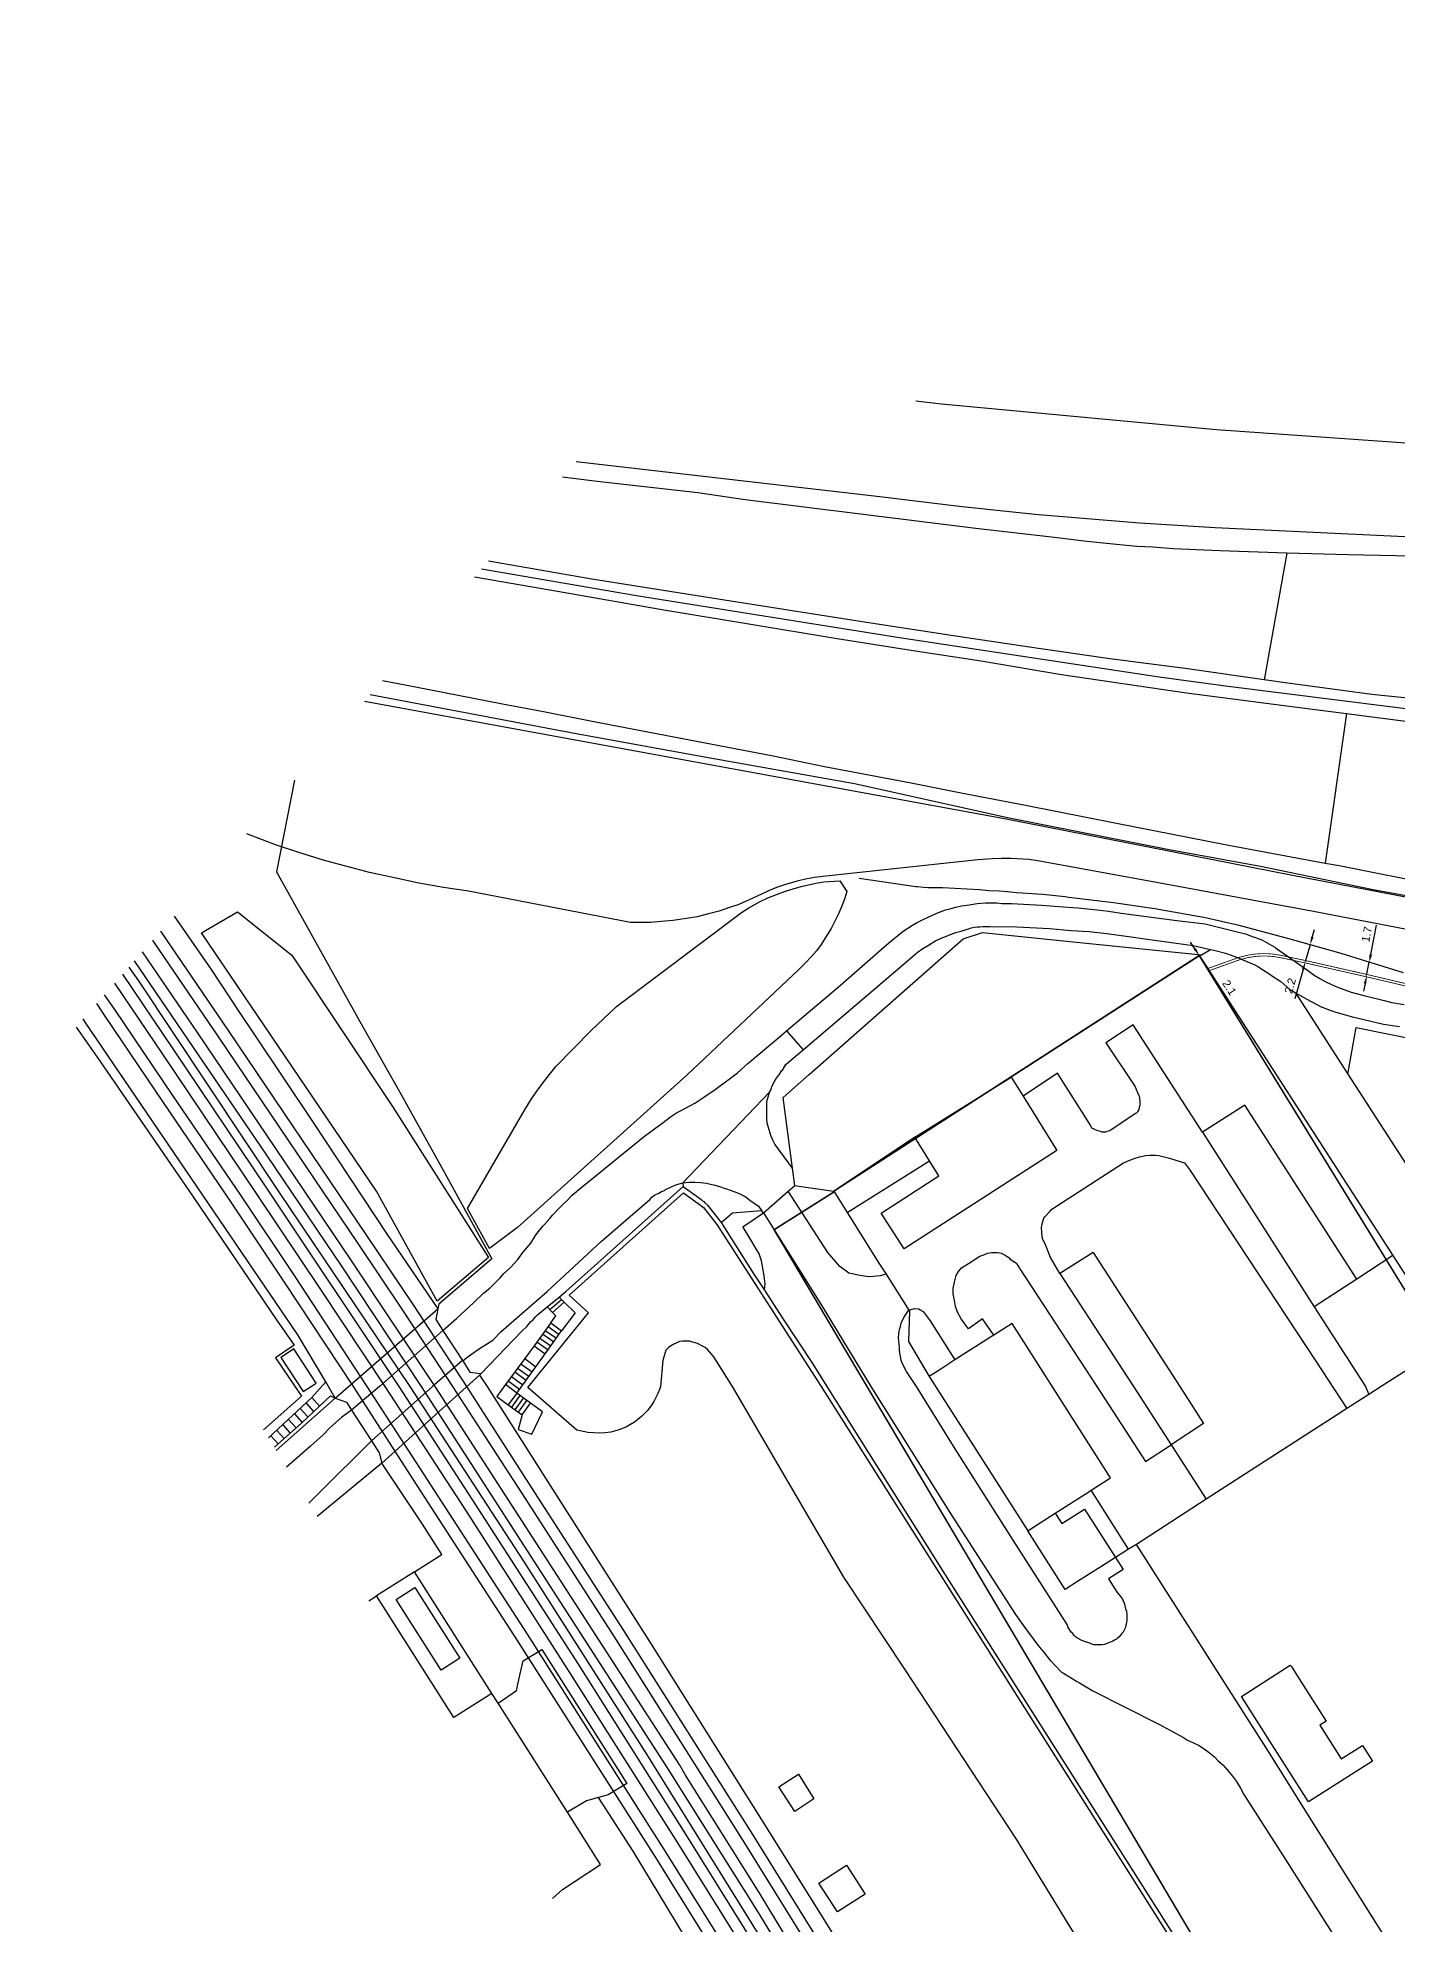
# Model space of a CAD drawing. Header units: millimetres. Extents: x 111502 to 977541, y 8702 to 1044108.
# Drawn here: x 486166.2 to 486336.1, y 235432.8 to 235668.6 of the extents above; entities that cross this region are included whole.
import ezdxf

# ---------------------------------------------------------------- set-up
doc = ezdxf.new("R2010")
doc.units = ezdxf.units.MM
doc.header["$LTSCALE"] = 0.25
doc.linetypes.add('DASHED2', pattern=[9.525, 6.35, -3.175])
for name, color, linetype in [('E HVSS As Laid Dimensions', 30, 'Continuous'), ('E HVSS As Laid HV', 10, 'Continuous'), ('X HVSS Site Background', 8, 'Continuous'), ('X HVSS Site Outline', 210, 'Continuous')]:
    doc.layers.add(name, color=color, linetype=linetype)
doc.styles.add('Arial', font='arial.ttf')
doc.dimstyles.new('HVSS AsLaid', dxfattribs={"dimtxt": 1, "dimasz": 1, "dimexe": 0, "dimexo": 0, "dimgap": 0.5, "dimtad": 1, "dimdec": 1, "dimzin": 1, "dimdsep": 46, "dimtxsty": 'Arial', "dimcen": 0.09, "dimadec": 0, "dimazin": 0, "dimtfac": 1, "dimtdec": 1, "dimtmove": 0, "dimatfit": 3, "dimfxl": 1, "dimtolj": 1, "dimtzin": 0, "dimarcsym": 0})

# ---------------------------------------------------------------- blocks, each defined once
blk = doc.blocks.new('OS MAP 060722')
at = {"layer": 'X HVSS Site Background'}
for points in [[(-2534.63, -3503.11), (-2531.43, -3503.51), (-2497.08, -3506.71), (-2471.58, -3508.51), (-2447.03, -3510.16), (-2443.73, -3510.31), (-2437.48, -3510.36), (-2427.03, -3509.81), (-2415.63, -3509.11), (-2404.38, -3507.86), (-2400.18, -3507.56), (-2395.83, -3507.46), (-2358.98, -3509.01), (-2356.48, -3509.51)], [(-2356.48, -3509.51), (-2356.68, -3511.26), (-2361.03, -3511.86), (-2388.33, -3514.31), (-2416.78, -3517.16), (-2423.98, -3518.01), (-2431.23, -3518.71), (-2438.48, -3519.26), (-2449.88, -3519.86), (-2457.78, -3520.11), (-2465.68, -3520.16), (-2474.38, -3520.06), (-2497.23, -3519.01), (-2506.68, -3518.41), (-2519.78, -3517.31), (-2529.23, -3516.31), (-2539.13, -3515.11), (-2577.11, -3510.74)], [(-2488.28, -3522.16), (-2496.63, -3521.86), (-2502.48, -3521.61), (-2505.03, -3521.41), (-2507.03, -3521.31), (-2508.73, -3521.16), (-2510.38, -3521.01), (-2513.28, -3520.71), (-2517.68, -3520.16), (-2527.13, -3519.06), (-2555.98, -3515.51), (-2561.88, -3514.61), (-2574.48, -3513.21), (-2578.82, -3512.67)], [(-2488.28, -3522.16), (-2491.11, -3537.98)], [(-2451.33, -3522.26), (-2455.53, -3522.46), (-2461.23, -3522.51), (-2464.48, -3522.61), (-2467.48, -3522.61), (-2470.78, -3522.56), (-2480.58, -3522.36), (-2488.28, -3522.16)], [(-2589.83, -3525.12), (-2579.43, -3526.91), (-2566.13, -3529.26), (-2555.53, -3531.01), (-2544.48, -3532.81), (-2534.98, -3534.31), (-2526.48, -3535.61), (-2516.43, -3537.31), (-2500.83, -3539.61), (-2486.33, -3541.51), (-2480.8, -3542.22)], [(-2588.94, -3524.11), (-2569.58, -3527.46), (-2536.68, -3532.71), (-2504.23, -3537.61), (-2495.93, -3538.76), (-2461.48, -3543.06), (-2431.88, -3546.51), (-2402.68, -3549.16), (-2396.28, -3549.71), (-2371.98, -3551.71), (-2343.93, -3553.81), (-2311.18, -3556.06), (-2310.58, -3556.16), (-2280.83, -3557.81), (-2257.93, -3558.71), (-2220.63, -3559.56), (-2191.18, -3560.06), (-2182.08, -3560.36)], [(-2491.11, -3537.98), (-2500.98, -3536.56), (-2510.38, -3535.36), (-2519.33, -3534.06), (-2529.38, -3532.56), (-2540.83, -3530.81), (-2557.78, -3528.16), (-2575.13, -3525.41), (-2588.08, -3523.14)], [(-2601.3, -3538.08), (-2597.18, -3538.86), (-2586.33, -3541.01), (-2581.18, -3541.96), (-2574.88, -3543.21), (-2565.98, -3544.91), (-2552.48, -3547.51), (-2546.08, -3548.81), (-2535.23, -3550.86), (-2528.78, -3552.16), (-2520.93, -3553.66), (-2509.58, -3555.91), (-2495.78, -3558.61), (-2483.47, -3560.89)], [(-2453.09, -3542.47), (-2455.33, -3542.21), (-2463.78, -3541.26), (-2477.63, -3539.81), (-2488.78, -3538.31), (-2491.11, -3537.98)], [(-2603.56, -3540.64), (-2523.58, -3555.31), (-2487.33, -3562.46), (-2439.68, -3571.56), (-2399.18, -3580.16), (-2399.43, -3581.86)], [(-2602.84, -3539.82), (-2577.09, -3544.69), (-2559.9, -3547.84), (-2542.33, -3550.95), (-2522.99, -3555.26), (-2502.98, -3559.21), (-2491.57, -3561.27), (-2477.49, -3564.21), (-2464.91, -3566.5), (-2452.12, -3569.38), (-2437.03, -3572.19), (-2422.01, -3574.79), (-2403.01, -3578), (-2386.84, -3581.36), (-2371.65, -3584.09), (-2347.76, -3590.01), (-2338.48, -3591.88), (-2308.36, -3598.57), (-2292.93, -3600.48), (-2283.98, -3602.18), (-2275.9, -3605.19), (-2263.86, -3610.83), (-2257.8, -3614.67), (-2223.95, -3641.91)], [(-2480.8, -3542.22), (-2483.47, -3560.89)], [(-2480.8, -3542.22), (-2469.88, -3543.61), (-2454.43, -3545.51), (-2434.33, -3548.06), (-2428.73, -3548.51), (-2423.98, -3548.94)], [(-2612.32, -3550.53), (-2614.58, -3562.01), (-2608.63, -3572.61), (-2604.13, -3580.71), (-2598.93, -3589.91), (-2593.53, -3599.66), (-2587.63, -3610.36)], [(-2459.23, -3571.91), (-2484.93, -3566.96), (-2504.58, -3563.31), (-2519.38, -3560.61), (-2520.53, -3560.46), (-2522.78, -3560.31), (-2523.93, -3560.31), (-2525.08, -3560.36), (-2526.88, -3560.51), (-2546.28, -3562.56), (-2547.33, -3562.71), (-2548.43, -3562.91), (-2549.48, -3563.16), (-2551.08, -3563.61), (-2552.08, -3563.96), (-2553.08, -3564.36), (-2554.58, -3565.06), (-2556.78, -3566.06), (-2557.93, -3566.46), (-2559.23, -3566.91), (-2560.58, -3567.26), (-2561.98, -3567.61), (-2563.33, -3567.81), (-2565.03, -3568.06), (-2566.43, -3568.21), (-2567.83, -3568.31), (-2570.33, -3568.31), (-2590.58, -3564.41), (-2593.68, -3563.96), (-2596.78, -3563.41), (-2599.83, -3562.76), (-2602.93, -3562.06), (-2608.58, -3560.56), (-2611.63, -3559.61), (-2614.68, -3558.61), (-2618.27, -3557.26)], [(-2473.68, -3574.61), (-2481.48, -3572.21), (-2487.83, -3570.41), (-2494.23, -3568.71), (-2498.63, -3567.71), (-2499.38, -3567.56), (-2504.78, -3566.61), (-2509.93, -3565.86), (-2515.53, -3565.21), (-2516.03, -3565.11), (-2518.78, -3564.81), (-2522.08, -3564.61), (-2523.18, -3564.51), (-2524.23, -3564.41), (-2525.53, -3564.36), (-2526.68, -3564.26), (-2531.33, -3564.01), (-2533.13, -3564.01), (-2533.63, -3563.96), (-2534.43, -3563.86), (-2534.63, -3563.86), (-2541.73, -3562.81)], [(-2483.47, -3560.89), (-2481.73, -3561.21), (-2469.18, -3563.71), (-2455.88, -3566.31), (-2426.18, -3571.96)], [(-2544.13, -3563.11), (-2543.28, -3564.46), (-2543.58, -3565.41), (-2543.93, -3566.36), (-2544.33, -3567.26), (-2545.23, -3569.06), (-2545.93, -3570.21), (-2546.48, -3571.06), (-2547.08, -3571.86), (-2547.73, -3572.61), (-2548.43, -3573.36), (-2549.28, -3574.21), (-2563.23, -3587.36), (-2584.43, -3606.46), (-2587.93, -3609.06), (-2590.68, -3604.06)], [(-2590.68, -3604.06), (-2583.48, -3591.66), (-2582.68, -3590.36), (-2581.83, -3589.11), (-2580.88, -3587.91), (-2579.63, -3586.31), (-2575.28, -3581.86), (-2572.08, -3578.81), (-2556.43, -3567.06), (-2555.53, -3566.51), (-2554.18, -3565.76), (-2553.13, -3565.26), (-2552.08, -3564.81), (-2550.93, -3564.41), (-2549.98, -3564.11), (-2548.98, -3563.81), (-2547.13, -3563.41), (-2546.13, -3563.26), (-2544.13, -3563.11)], [(-2627.35, -3567.52), (-2622.73, -3574.21), (-2619.18, -3579.56), (-2617.33, -3582.36), (-2609.98, -3593.31), (-2600.83, -3607.21), (-2594.38, -3616.61)], [(-2623.93, -3569.61), (-2619.43, -3567.01), (-2612.63, -3572.41), (-2600.08, -3591.31), (-2588.08, -3610.21), (-2594.48, -3615.66)], [(-2550.79, -3581.87), (-2544.08, -3576.16), (-2538.33, -3571.11), (-2536.88, -3569.96), (-2536.23, -3569.41), (-2535.08, -3568.66), (-2534.58, -3568.36), (-2534.08, -3568.11), (-2533.73, -3567.96), (-2532.03, -3567.16), (-2530.93, -3566.76), (-2530.38, -3566.61), (-2529.63, -3566.41), (-2528.93, -3566.26), (-2527.98, -3566.11)], [(-2527.98, -3566.11), (-2526.98, -3565.96), (-2525.93, -3565.86), (-2524.53, -3565.86), (-2523.88, -3565.96), (-2522.68, -3565.96), (-2518.93, -3566.16), (-2516.78, -3566.31), (-2514.38, -3566.51), (-2511.98, -3566.76), (-2510.58, -3566.91), (-2508.98, -3567.16), (-2502.03, -3568.06), (-2498.48, -3568.51), (-2494.48, -3569.51), (-2493.43, -3569.76), (-2492.48, -3570.11), (-2492.33, -3570.16), (-2491.38, -3570.51), (-2490.83, -3570.81), (-2489.78, -3571.41), (-2489.68, -3571.51), (-2487.23, -3573.21), (-2485.53, -3574.41), (-2484.83, -3574.91), (-2484.13, -3575.31), (-2483.48, -3575.71), (-2482.68, -3576.06), (-2481.93, -3576.41), (-2480.23, -3577.01), (-2478.63, -3577.46), (-2476.08, -3578.06), (-2475.13, -3578.31), (-2473.58, -3578.56)], [(-2512.22, -3752.05), (-2512.63, -3751.36), (-2533.73, -3716.66), (-2555.03, -3682.31), (-2571.13, -3656.81), (-2582.28, -3639.56), (-2590.78, -3626.31), (-2597.43, -3616.11), (-2603.28, -3607.46), (-2620.58, -3581.81), (-2629.02, -3569.41)], [(-2594.48, -3615.66), (-2602.08, -3601.91), (-2623.93, -3569.61)], [(-2550.08, -3599.01), (-2551.23, -3590.21), (-2547.98, -3587.31), (-2528.73, -3570.36), (-2526.33, -3569.56), (-2514.98, -3570.76), (-2498.93, -3572.36)], [(-2548.74, -3584.22), (-2535.73, -3573.16), (-2535.08, -3572.56), (-2534.48, -3572.06), (-2533.78, -3571.56), (-2532.98, -3571.11), (-2532.83, -3571.01), (-2532.18, -3570.61), (-2531.38, -3570.26), (-2531.13, -3570.16), (-2529.98, -3569.71), (-2529.68, -3569.56), (-2528.98, -3569.41), (-2528.48, -3569.26), (-2527.93, -3569.06), (-2527.73, -3569.01), (-2527.28, -3568.91), (-2526.93, -3568.86), (-2526.63, -3568.86), (-2526.28, -3568.81), (-2525.38, -3568.81), (-2522.03, -3568.86), (-2517.93, -3569.06), (-2515.23, -3569.31), (-2513.03, -3569.46), (-2510.78, -3569.71), (-2509.28, -3569.91), (-2507.73, -3570.11), (-2506.03, -3570.36), (-2499.98, -3571.21), (-2497.8, -3571.68)], [(-2515.91, -3752.69), (-2552.88, -3691.76), (-2554.23, -3689.56), (-2563.43, -3674.91), (-2564.13, -3673.66), (-2594.73, -3626.31), (-2605.13, -3610.66), (-2614.63, -3596.56), (-2624.43, -3582.06), (-2631.3, -3571.99)], [(-2513.74, -3752.31), (-2513.83, -3752.16), (-2534.93, -3717.41), (-2556.23, -3683.06), (-2572.33, -3657.61), (-2583.43, -3640.31), (-2592.53, -3626.31), (-2598.68, -3616.91), (-2604.43, -3608.31), (-2621.78, -3582.66), (-2629.98, -3570.61), (-2630.02, -3570.54)], [(-2498.93, -3572.36), (-2499.18, -3572.51)], [(-2498.93, -3572.36), (-2497.8, -3571.68)], [(-2497.8, -3571.68), (-2497.23, -3571.81), (-2495.93, -3572.16), (-2494.43, -3572.71), (-2493.78, -3573.01), (-2492.28, -3573.61), (-2491.88, -3573.81), (-2491.18, -3574.26), (-2490.53, -3574.71), (-2490.33, -3574.86), (-2489.03, -3575.71), (-2487.88, -3576.71), (-2487.18, -3577.11)], [(-2633, -3573.9), (-2631.83, -3575.61), (-2614.23, -3602.06), (-2597.88, -3626.31), (-2583.68, -3648.16), (-2568.33, -3672.26), (-2541.23, -3715.91), (-2518.67, -3753.17)], [(-2517.41, -3752.95), (-2554.08, -3692.46), (-2555.43, -3690.26), (-2564.63, -3675.66), (-2565.38, -3674.46), (-2596.43, -3626.31), (-2606.33, -3611.41), (-2615.78, -3597.41), (-2625.63, -3582.91), (-2632.3, -3573.12)], [(-2499.18, -3572.51), (-2522.73, -3587.66)], [(-2499.18, -3572.51), (-2475.03, -3609.96)], [(-2521.36, -3753.64), (-2533.58, -3733.21), (-2543.43, -3716.96), (-2564.38, -3683.36), (-2578.08, -3661.81), (-2590.83, -3641.91), (-2600.98, -3626.31), (-2609.03, -3614.21), (-2616.98, -3602.31), (-2628.68, -3584.91), (-2634.78, -3575.92)], [(-2519.83, -3753.37), (-2532.38, -3732.46), (-2542.23, -3716.26), (-2563.18, -3682.61), (-2576.83, -3661.01), (-2589.63, -3641.11), (-2599.23, -3626.31), (-2615.78, -3601.51), (-2627.48, -3584.11), (-2633.77, -3574.78)], [(-2524.82, -3754.24), (-2538.58, -3731.46), (-2550.73, -3711.61), (-2567.13, -3685.21), (-2584.43, -3658.06), (-2596.98, -3638.71), (-2604.93, -3626.31), (-2613.58, -3613.26), (-2620.23, -3603.26), (-2628.68, -3590.81), (-2635.98, -3580.01), (-2637.03, -3578.46)], [(-2523.31, -3753.98), (-2537.33, -3730.71), (-2549.48, -3710.81), (-2565.93, -3684.46), (-2583.18, -3657.26), (-2595.73, -3637.91), (-2603.23, -3626.31), (-2612.33, -3612.46), (-2619.03, -3602.41), (-2627.53, -3589.96), (-2634.78, -3579.21), (-2636.05, -3577.36)], [(-2487.18, -3577.11), (-2485.78, -3577.91), (-2483.98, -3578.86), (-2483.83, -3578.91), (-2482.78, -3579.31), (-2482.13, -3579.51), (-2481.08, -3579.81), (-2480.23, -3580.06), (-2476.18, -3581.01), (-2474.18, -3581.31)], [(-2487.18, -3577.11), (-2480.63, -3587.26)], [(-2639.62, -3581.39), (-2636.68, -3585.56), (-2624.98, -3602.61), (-2614.48, -3618.11), (-2612.36, -3621.15), (-2614.69, -3622.75), (-2611.43, -3627.52)], [(-2608.41, -3625.74), (-2611.88, -3619.86), (-2638.48, -3580.76), (-2638.73, -3580.38)], [(-2507.48, -3581.11), (-2510.88, -3583.36)], [(-2498.83, -3594.51), (-2507.48, -3581.11)], [(-2480.63, -3587.26), (-2480.43, -3586.11), (-2479.58, -3581.46), (-2471.78, -3583.01), (-2469.98, -3583.31), (-2463.38, -3584.46), (-2460.38, -3584.91), (-2454.28, -3585.76), (-2448.88, -3586.36), (-2442.73, -3586.96), (-2441.08, -3587.06), (-2429.43, -3588.36), (-2410.28, -3590.86), (-2398.53, -3592.56), (-2385.23, -3595.01), (-2382.18, -3595.61), (-2381.33, -3595.76), (-2378.33, -3596.56), (-2377.58, -3596.81), (-2368.23, -3599.61), (-2364.58, -3600.76), (-2364.58, -3602.26), (-2364.98, -3603.21)], [(-2586.13, -3612.21), (-2585.33, -3611.46), (-2584.38, -3610.46), (-2583.78, -3609.56), (-2582.78, -3608.41), (-2582.18, -3607.46), (-2581.98, -3607.16), (-2581.28, -3606.26), (-2581.08, -3606.06), (-2580.38, -3605.31), (-2580.08, -3604.91), (-2579.28, -3604.06), (-2578.73, -3603.51), (-2578.33, -3603.16), (-2577.63, -3602.46), (-2577.03, -3601.91), (-2568.58, -3595.01), (-2567.33, -3594.11), (-2566.23, -3593.31), (-2565.33, -3592.61), (-2564.58, -3592.11), (-2564.08, -3591.86), (-2562.28, -3590.91), (-2561.03, -3590.06), (-2559.73, -3589.21), (-2558.88, -3588.56), (-2557.98, -3587.91), (-2556.93, -3587.11), (-2555.63, -3585.96), (-2551.78, -3582.71)], [(-2551.78, -3582.71), (-2550.79, -3581.87)], [(-2550.79, -3581.87), (-2548.74, -3584.22)], [(-2510.88, -3583.36), (-2507.28, -3588.76), (-2506.83, -3589.86), (-2506.73, -3590.01), (-2506.68, -3590.26), (-2506.68, -3590.41), (-2506.63, -3590.61), (-2506.63, -3591.11), (-2506.68, -3591.31), (-2506.73, -3591.46), (-2506.78, -3591.71), (-2506.88, -3591.91), (-2506.98, -3592.06), (-2507.08, -3592.16), (-2507.18, -3592.21), (-2507.33, -3592.26), (-2510.38, -3594.36), (-2510.58, -3594.41), (-2510.73, -3594.46), (-2510.93, -3594.51), (-2511.38, -3594.51), (-2511.58, -3594.46), (-2511.68, -3594.41), (-2511.88, -3594.36), (-2512.33, -3594.21), (-2512.43, -3594.11), (-2512.63, -3594.01), (-2512.73, -3593.86), (-2512.83, -3593.66), (-2516.93, -3587.16)], [(-2552.93, -3589.51), (-2552.73, -3589.21), (-2552.63, -3588.81), (-2552.28, -3588.11), (-2552.08, -3587.76), (-2551.83, -3587.46), (-2551.73, -3587.36), (-2551.43, -3586.86), (-2551.33, -3586.76), (-2550.88, -3586.06), (-2550.58, -3585.76), (-2549.73, -3585.06)], [(-2549.73, -3585.06), (-2548.74, -3584.22)], [(-2534.78, -3595.16), (-2522.73, -3587.66)], [(-2522.73, -3587.66), (-2521.23, -3590.01)], [(-2516.93, -3587.16), (-2521.23, -3590.01)], [(-2480.63, -3587.26), (-2464.38, -3612.41), (-2455.58, -3626.31), (-2450.23, -3634.66), (-2442.88, -3646.16), (-2436.78, -3655.41)], [(-2563.78, -3600.86), (-2552.93, -3589.51)], [(-2550.08, -3599.01), (-2551.68, -3596.81), (-2552.28, -3596.01), (-2552.53, -3595.51), (-2552.78, -3594.96), (-2553.08, -3593.96), (-2553.23, -3593.41), (-2553.28, -3592.86), (-2553.28, -3590.76), (-2553.18, -3590.41), (-2553.13, -3590.26), (-2552.93, -3589.51)], [(-2521.23, -3590.01), (-2517.03, -3596.81), (-2536.09, -3609.1), (-2538.97, -3604.64), (-2531.76, -3599.98), (-2532.92, -3598.11)], [(-2479.53, -3612.91), (-2493.53, -3591.16), (-2498.83, -3594.51)], [(-2534.78, -3595.16), (-2543.63, -3601.06), (-2544.91, -3601.91)], [(-2532.92, -3598.11), (-2534.78, -3595.16)], [(-2498.83, -3594.51), (-2484.83, -3616.36)], [(-2543.23, -3604.57), (-2532.92, -3598.11)], [(-2516.63, -3612.21), (-2517.83, -3610.21), (-2518.43, -3608.61), (-2518.83, -3607.81), (-2518.88, -3607.21), (-2518.88, -3607.01), (-2518.93, -3606.46), (-2518.83, -3605.81), (-2518.73, -3605.51), (-2518.63, -3605.26), (-2518.53, -3605.11), (-2517.88, -3604.46), (-2517.63, -3604.16), (-2508.68, -3598.36), (-2507.68, -3597.96), (-2507.23, -3597.76), (-2506.68, -3597.61), (-2506.48, -3597.56), (-2505.93, -3597.46), (-2505.38, -3597.41), (-2504.68, -3597.41), (-2504.28, -3597.46), (-2502.93, -3597.76), (-2502.03, -3598.06), (-2501.08, -3598.36), (-2500.43, -3599.21), (-2484.66, -3623.15), (-2480.77, -3629.05)], [(-2549.78, -3601.21), (-2550.08, -3599.01)], [(-2591.28, -3623.11), (-2590.78, -3622.71), (-2589.88, -3622.06), (-2589.18, -3621.56), (-2588.33, -3621.01), (-2587.53, -3620.51), (-2586.48, -3619.46), (-2580.73, -3614.46), (-2573.98, -3608.21), (-2567.88, -3602.96), (-2567.63, -3602.66), (-2567.33, -3602.41), (-2567.13, -3602.31), (-2566.78, -3602.16), (-2566.43, -3601.96), (-2566.08, -3601.81), (-2565.93, -3601.71), (-2565.03, -3601.26), (-2564.53, -3601.06), (-2563.78, -3600.86)], [(-2583.13, -3626.44), (-2575.54, -3617.13), (-2577.98, -3614.91), (-2563.68, -3602.11), (-2561.68, -3603.56), (-2561.58, -3603.66), (-2561.18, -3603.96), (-2559.53, -3606.06), (-2546.48, -3626.31), (-2471.53, -3744.76), (-2471.43, -3744.93)], [(-2579.22, -3615.15), (-2578.38, -3614.46), (-2572.08, -3608.76), (-2563.73, -3601.31)], [(-2563.78, -3600.86), (-2562.98, -3600.76), (-2562.28, -3600.76), (-2561.58, -3600.81), (-2560.83, -3600.91), (-2560.13, -3601.06), (-2559.88, -3601.11), (-2559.18, -3601.31), (-2558.48, -3601.56), (-2558.33, -3601.61), (-2556.93, -3602.11), (-2556.48, -3602.31), (-2555.98, -3602.56), (-2555.38, -3603.01), (-2554.33, -3603.76), (-2553.93, -3604.31)], [(-2563.78, -3600.86), (-2563.73, -3601.31)], [(-2563.73, -3601.31), (-2561.53, -3602.91), (-2561.33, -3603.11), (-2561.13, -3603.21), (-2561.03, -3603.36), (-2560.93, -3603.41), (-2560.68, -3603.66), (-2558.98, -3605.81)], [(-2553.68, -3604.61), (-2550.6, -3601.92)], [(-2550.6, -3601.92), (-2549.78, -3601.21)], [(-2538.37, -3612.27), (-2539.12, -3612.49), (-2540.42, -3612.6), (-2541.09, -3612.51), (-2541.86, -3612.42), (-2542.41, -3612.29), (-2543.02, -3612.16), (-2544.16, -3611.33), (-2545.65, -3609.55), (-2550.6, -3601.92)], [(-2549.78, -3601.21), (-2548.97, -3601.32), (-2544.91, -3601.91)], [(-2544.91, -3601.91), (-2543.23, -3604.57)], [(-2558.98, -3605.81), (-2557.58, -3604.61), (-2553.93, -3604.31)], [(-2553.58, -3614.26), (-2553.49, -3613.45), (-2553.63, -3612.22), (-2553.92, -3610.61), (-2554.23, -3609.73), (-2555.77, -3607.16), (-2556.26, -3606.38), (-2553.68, -3604.61)], [(-2553.68, -3604.61), (-2553.93, -3604.31)], [(-2553.68, -3604.61), (-2546.53, -3616.01), (-2540.28, -3626.31), (-2530.38, -3642.06), (-2522.18, -3654.81), (-2521.28, -3656.11), (-2519.38, -3658.66), (-2518.58, -3659.66), (-2517.83, -3660.61), (-2517.73, -3660.66), (-2517.33, -3661.11), (-2516.43, -3662.01), (-2516.18, -3662.16), (-2514.58, -3663.16), (-2514.18, -3663.36), (-2512.53, -3664.36), (-2504.28, -3668.51), (-2501.18, -3670.21), (-2500.68, -3670.51), (-2499.93, -3670.86), (-2499.23, -3671.21), (-2498.58, -3671.66), (-2498.13, -3671.96), (-2497.33, -3672.61), (-2496.88, -3673.06), (-2496.23, -3673.66), (-2495.68, -3674.26), (-2495.08, -3675.01), (-2494.58, -3675.71), (-2494.08, -3676.51), (-2493.63, -3677.31), (-2488.43, -3685.46), (-2480.48, -3697.96)], [(-2543.23, -3604.57), (-2541.88, -3606.71), (-2541.34, -3607.56), (-2539.17, -3611.01), (-2538.37, -3612.27)], [(-2558.98, -3605.81), (-2554.88, -3612.26), (-2553.58, -3614.26)], [(-2524.89, -3619.89), (-2526.33, -3617.87), (-2528.07, -3619.11), (-2528.98, -3617.88), (-2529.45, -3617.01), (-2529.67, -3616.31), (-2529.8, -3615.56), (-2529.96, -3614.75), (-2529.98, -3614.05), (-2529.83, -3613.28), (-2529.62, -3612.46), (-2529.3, -3611.96), (-2529.16, -3611.74), (-2528.93, -3611.47), (-2528.07, -3610.93), (-2526.63, -3610.01), (-2526.13, -3609.86), (-2525.68, -3609.66), (-2525.18, -3609.56), (-2524.43, -3609.56), (-2524.18, -3609.61), (-2523.98, -3609.66), (-2523.48, -3609.91), (-2523.23, -3610.06), (-2523.03, -3610.21), (-2522.88, -3610.36), (-2522.48, -3610.66), (-2522.08, -3610.91), (-2522.03, -3611.01), (-2521.88, -3611.21), (-2521.68, -3611.51), (-2521.63, -3611.61), (-2512.03, -3626.31), (-2505.93, -3635.7), (-2502.73, -3633.61)], [(-2512.48, -3609.56), (-2516.63, -3612.21)], [(-2512.48, -3609.56), (-2501.63, -3626.31), (-2498.68, -3630.96), (-2502.73, -3633.61)], [(-2475.03, -3609.96), (-2479.53, -3612.91)], [(-2475.03, -3609.96), (-2467.98, -3620.91), (-2470.51, -3622.51)], [(-2587.63, -3610.36), (-2594.28, -3616.01), (-2594.38, -3616.61)], [(-2593.78, -3619.31), (-2592.08, -3617.81), (-2589.93, -3615.86), (-2588.68, -3614.66), (-2587.88, -3614.01), (-2586.63, -3612.76), (-2586.13, -3612.21)], [(-2538.37, -3612.27), (-2535.52, -3616.79)], [(-2516.63, -3612.21), (-2507.43, -3626.31), (-2502.73, -3633.61)], [(-2553.58, -3614.26), (-2551.23, -3617.91), (-2547.58, -3623.46), (-2545.78, -3626.31), (-2531.28, -3649.41), (-2488.23, -3717.26), (-2470.57, -3744.78)], [(-2479.53, -3612.91), (-2484.83, -3616.36)], [(-2607.23, -3627.76), (-2594.38, -3616.61)], [(-2594.38, -3616.61), (-2594.63, -3617.96), (-2593.78, -3619.3), (-2593.78, -3619.31)], [(-2588.98, -3624.71), (-2583.88, -3619.41), (-2583.28, -3618.81), (-2582.78, -3618.21), (-2582.53, -3618.01), (-2582.38, -3617.86), (-2582.18, -3617.61), (-2581.93, -3617.36), (-2580.73, -3616.38)], [(-2580.73, -3616.38), (-2579.22, -3615.15)], [(-2580.07, -3617.06), (-2580.73, -3616.38)], [(-2580.41, -3616.71), (-2578.92, -3615.44)], [(-2580.27, -3618.37), (-2579.63, -3617.5), (-2580.07, -3617.06)], [(-2580.07, -3617.06), (-2578.59, -3615.77)], [(-2579.22, -3615.15), (-2578.59, -3615.77)], [(-2578.59, -3615.77), (-2577.24, -3617.1), (-2578.92, -3619.37)], [(-2509.69, -3647.7), (-2508.74, -3649.19), (-2510.56, -3650.36), (-2509.48, -3652.06), (-2509.23, -3652.36), (-2509.03, -3652.61), (-2508.83, -3652.91), (-2508.53, -3653.61), (-2508.53, -3653.76), (-2508.43, -3654.11), (-2508.33, -3654.41), (-2508.28, -3654.81), (-2508.28, -3655.51), (-2508.33, -3655.86), (-2508.38, -3656.16), (-2508.48, -3656.51), (-2508.73, -3657.01), (-2508.88, -3657.21), (-2509.08, -3657.41), (-2509.23, -3657.61), (-2509.43, -3657.76), (-2509.58, -3657.91), (-2509.83, -3658.01), (-2510.03, -3658.16), (-2510.73, -3658.46), (-2511.08, -3658.56), (-2511.38, -3658.61), (-2512.38, -3658.61), (-2513.13, -3658.31), (-2513.33, -3658.26), (-2513.88, -3658.06), (-2514.43, -3657.76), (-2514.68, -3657.61), (-2514.88, -3657.41), (-2515.03, -3657.21), (-2515.23, -3657.01), (-2515.38, -3656.76), (-2515.53, -3656.56), (-2515.63, -3656.36), (-2515.73, -3656.06), (-2522.48, -3645.51), (-2529.73, -3634.11), (-2534.58, -3626.31), (-2535.58, -3624.81), (-2535.83, -3624.46), (-2536.23, -3623.66), (-2536.38, -3623.26), (-2536.48, -3623.01), (-2536.58, -3622.56), (-2536.63, -3622.16), (-2536.68, -3621.71), (-2536.68, -3621.46), (-2536.83, -3620.21), (-2536.73, -3619.41), (-2536.63, -3619.06), (-2536.58, -3618.81), (-2536.48, -3618.41), (-2536.13, -3617.71), (-2535.88, -3617.31), (-2535.63, -3616.96), (-2535.52, -3616.79)], [(-2535.52, -3616.79), (-2535.45, -3616.9), (-2535.55, -3620.69), (-2532.97, -3625.05)], [(-2535.52, -3616.79), (-2534.81, -3616.58), (-2534.26, -3616.63), (-2534.11, -3616.72), (-2533.74, -3616.94), (-2532.85, -3618.11), (-2529.75, -3622.99)], [(-2484.83, -3616.36), (-2478.43, -3626.31), (-2478.03, -3627.31)], [(-2593.78, -3619.3), (-2601.68, -3626.31), (-2605.17, -3629.27)], [(-2593.78, -3619.31), (-2591.3, -3623.08), (-2591.28, -3623.11)], [(-2580.27, -3618.37), (-2582.37, -3621.23)], [(-2580.98, -3622.22), (-2578.92, -3619.37)], [(-2580.96, -3619.31), (-2579.58, -3620.29)], [(-2580.61, -3618.84), (-2579.24, -3619.82)], [(-2580.27, -3618.37), (-2578.92, -3619.37)], [(-2512.74, -3639.29), (-2510.29, -3637.73), (-2522.6, -3618.43), (-2524.89, -3619.89)], [(-2612.68, -3621.8), (-2614.02, -3622.68), (-2611.22, -3626.95), (-2609.86, -3626.06)], [(-2609.86, -3626.06), (-2609.6, -3625.89), (-2612.41, -3621.62), (-2612.68, -3621.8)], [(-2582.37, -3621.23), (-2583.54, -3622.82)], [(-2506.23, -3708.76), (-2522.08, -3682.91), (-2536.03, -3661.66), (-2543.63, -3650.16), (-2557.58, -3626.31), (-2559.88, -3622.61), (-2560.38, -3622.01), (-2560.68, -3621.71), (-2560.98, -3621.46), (-2561.33, -3621.26), (-2561.93, -3620.96), (-2562.23, -3620.86), (-2562.58, -3620.76), (-2562.88, -3620.66), (-2563.83, -3620.66), (-2564.18, -3620.71), (-2564.53, -3620.86), (-2564.98, -3621.06), (-2565.58, -3621.46), (-2565.88, -3621.76), (-2566.28, -3623.06), (-2566.58, -3626.31), (-2566.68, -3626.71), (-2566.88, -3627.21), (-2567.38, -3628.21), (-2567.68, -3628.66), (-2568.13, -3629.26), (-2568.93, -3630.06), (-2569.38, -3630.46), (-2569.83, -3630.76), (-2570.83, -3631.36), (-2571.33, -3631.56), (-2571.88, -3631.76), (-2572.78, -3632.01), (-2573.48, -3632.11), (-2574.18, -3632.16), (-2574.93, -3632.11), (-2575.63, -3632.06), (-2577.03, -3631.76), (-2583.13, -3626.44)], [(-2582.37, -3621.23), (-2580.98, -3622.22)], [(-2582.01, -3620.74), (-2580.62, -3621.72)], [(-2581.66, -3620.27), (-2580.27, -3621.24)], [(-2581.29, -3619.75), (-2579.9, -3620.73)], [(-2524.89, -3619.89), (-2525.33, -3620.17), (-2529.75, -3622.99)], [(-2591.3, -3623.08), (-2595.08, -3626.31), (-2602.68, -3633.12)], [(-2591.28, -3623.11), (-2590.38, -3624.51), (-2589.38, -3624.66), (-2588.98, -3624.71)], [(-2583.54, -3622.82), (-2585.93, -3626.08)], [(-2584.54, -3627.15), (-2582.15, -3623.84)], [(-2584.43, -3624.03), (-2583.02, -3625.04)], [(-2584.02, -3623.48), (-2582.62, -3624.49)], [(-2583.54, -3622.82), (-2582.15, -3623.84)], [(-2582.15, -3623.84), (-2580.98, -3622.22)], [(-2529.75, -3622.99), (-2531.41, -3624.05), (-2532.97, -3625.05)], [(-2470.51, -3622.51), (-2476.48, -3626.31), (-2478.03, -3627.31)], [(-2610.13, -3627.71), (-2608.41, -3625.74)], [(-2607.23, -3627.76), (-2608.08, -3626.31), (-2608.41, -3625.74)], [(-2601.38, -3635.91), (-2589.2, -3624.91)], [(-2589.2, -3624.91), (-2588.98, -3624.71)], [(-2589.2, -3624.91), (-2588.23, -3626.31), (-2567.73, -3658.51), (-2552.93, -3682.06), (-2539.13, -3704.16), (-2514.28, -3745.16), (-2510.4, -3751.73)], [(-2585.93, -3626.08), (-2587.01, -3627.55), (-2585.59, -3628.6)], [(-2584.54, -3627.15), (-2585.93, -3626.08)], [(-2585.59, -3625.61), (-2584.19, -3626.66)], [(-2585.19, -3625.07), (-2583.79, -3626.11)], [(-2584.77, -3624.5), (-2583.36, -3625.51)], [(-2532.97, -3625.05), (-2520.66, -3644.35)], [(-2616.18, -3631.73), (-2611.43, -3627.52)], [(-2615.55, -3632.75), (-2610.13, -3627.71)], [(-2614.59, -3634.31), (-2607.23, -3627.76)], [(-2611.41, -3630.84), (-2609.18, -3628.77)], [(-2610.86, -3628.39), (-2609.92, -3629.43)], [(-2610.13, -3627.71), (-2609.18, -3628.77)], [(-2609.18, -3628.77), (-2607.82, -3627.5), (-2607.23, -3627.76)], [(-2607.23, -3627.76), (-2605.83, -3628.26), (-2605.18, -3629.26)], [(-2584.54, -3627.15), (-2585.59, -3628.6)], [(-2585.59, -3628.6), (-2583.84, -3629.88)], [(-2585.16, -3628.91), (-2584.11, -3627.46)], [(-2584.71, -3629.24), (-2583.67, -3627.78)], [(-2582.8, -3628.41), (-2584.54, -3627.15)], [(-2584.37, -3631.7), (-2582.63, -3632.26), (-2581.3, -3629.48), (-2582.8, -3628.41)], [(-2584.3, -3629.54), (-2583.26, -3628.08)], [(-2583.84, -3629.88), (-2582.8, -3628.41)], [(-2478.03, -3627.31), (-2480.76, -3629.05), (-2480.77, -3629.05)], [(-2611.41, -3630.84), (-2614.83, -3633.92)], [(-2613.79, -3631.12), (-2612.86, -3632.15)], [(-2605.18, -3629.26), (-2606.38, -3630.16), (-2607.48, -3631.11), (-2608.03, -3631.61), (-2608.58, -3632.21), (-2608.73, -3632.36), (-2609.88, -3633.41), (-2610.33, -3633.76), (-2613.3, -3636.4)], [(-2613.06, -3630.43), (-2612.12, -3631.48)], [(-2612.33, -3629.75), (-2611.41, -3630.77)], [(-2611.6, -3629.07), (-2610.64, -3630.13)], [(-2605.18, -3629.26), (-2605.17, -3629.27), (-2602.68, -3633.11)], [(-2583.84, -3629.88), (-2584.37, -3631.7)], [(-2480.77, -3629.05), (-2480.78, -3629.06), (-2481.98, -3629.86), (-2486.63, -3632.86), (-2498.34, -3640.42)], [(-2615.25, -3632.48), (-2614.35, -3633.48)], [(-2614.52, -3631.8), (-2613.61, -3632.82)], [(-2610.52, -3640.91), (-2609.18, -3639.56), (-2602.68, -3633.11)], [(-2602.68, -3633.11), (-2602.68, -3633.12), (-2601.73, -3634.61), (-2601.38, -3635.91)], [(-2502.73, -3633.61), (-2498.34, -3640.42)], [(-2601.38, -3635.91), (-2609.02, -3642.19), (-2609.49, -3642.58)], [(-2597.31, -3649.49), (-2593.88, -3647.3), (-2596.33, -3643.51), (-2601.38, -3635.91)], [(-2517.22, -3642.15), (-2513.02, -3639.47), (-2512.74, -3639.29)], [(-2508.04, -3646.66), (-2512.74, -3639.29)], [(-2498.34, -3640.42), (-2507.08, -3646.06)], [(-2520.66, -3644.35), (-2519.1, -3643.35), (-2517.22, -3642.15)], [(-2517.22, -3642.15), (-2516.39, -3643.46), (-2513.55, -3641.65), (-2509.69, -3647.7)], [(-2509.69, -3647.7), (-2511.53, -3648.86), (-2514.42, -3650.71), (-2515.97, -3651.7), (-2517.15, -3649.86), (-2519.77, -3645.74), (-2520.66, -3644.35)], [(-2508.04, -3646.66), (-2509.69, -3647.7)], [(-2507.08, -3646.06), (-2508.04, -3646.66)], [(-2476.03, -3695.11), (-2484.63, -3681.41), (-2490.58, -3671.96), (-2507.08, -3646.06)], [(-2597.31, -3649.49), (-2602.05, -3652.5)], [(-2587.64, -3664.68), (-2597.31, -3649.49)], [(-2603.01, -3653.09), (-2602.05, -3652.5)], [(-2587.64, -3664.68), (-2592.38, -3667.7), (-2602.05, -3652.5)], [(-2599.59, -3652.94), (-2597.26, -3651.45), (-2591.65, -3660.27), (-2593.98, -3661.76), (-2599.59, -3652.94)], [(-2586.87, -3665.9), (-2584.58, -3664.32), (-2584.14, -3662.42), (-2583.72, -3660.61), (-2581.41, -3659.19), (-2570.78, -3675.95), (-2573.1, -3677.37), (-2574.3, -3677.69)], [(-2493.95, -3665.05), (-2487.83, -3661.15), (-2487.66, -3661.41), (-2486.24, -3663.65), (-2483.36, -3668.16), (-2484.14, -3668.65), (-2481.46, -3672.86), (-2478.81, -3671.17), (-2477.55, -3673.14), (-2485.55, -3678.24), (-2487.89, -3674.56), (-2490.38, -3670.65), (-2493.95, -3665.05)], [(-2586.87, -3665.9), (-2587.64, -3664.68)], [(-2578.19, -3679.54), (-2586.87, -3665.9)], [(-2549.33, -3674.76), (-2547.38, -3677.86), (-2549.78, -3679.46), (-2551.78, -3676.36), (-2549.33, -3674.76)], [(-2574.3, -3677.69), (-2575.8, -3678.09), (-2578.19, -3679.54)], [(-2527.11, -3754.64), (-2532.03, -3746.46), (-2557.93, -3704.31), (-2569.98, -3684.41), (-2574.3, -3677.69)], [(-2578.79, -3689.2), (-2574.05, -3686.05), (-2578.19, -3679.54)], [(-2543.33, -3686.16), (-2540.98, -3689.76), (-2544.43, -3691.96), (-2546.78, -3688.41), (-2543.33, -3686.16)], [(-2580.05, -3690.33), (-2578.79, -3689.2)]]:
    blk.add_lwpolyline(points, dxfattribs=at)
blk = doc.blocks.new('*D1606')
at = {"layer": 'Defpoints', "color": 0, "transparency": 16777216}
for p in [(486311.36, 235553.86), (486312.5, 235552.1), (486312.5, 235552.1)]:
    blk.add_point(p, dxfattribs=at)
at = {"layer": 'E HVSS As Laid Dimensions', "color": 0, "lineweight": -2, "transparency": 16777216}
for p, q in [((486310.82, 235554.7), (486310.28, 235555.54)), ((486311.36, 235553.86), (486312.5, 235552.1)), ((486313.04, 235551.26), (486315.02, 235548.19))]:
    blk.add_line(p, q, dxfattribs=at)
at = {"layer": 'E HVSS As Laid Dimensions', "color": 0, "transparency": 16777216}
for points in [[(486310.96, 235554.79), (486310.68, 235554.61), (486311.36, 235553.86)], [(486313.18, 235551.35), (486312.9, 235551.16), (486312.5, 235552.1)]]:
    blk.add_solid(points, dxfattribs=at)
at = {"layer": 'E HVSS As Laid Dimensions', "color": 0, "transparency": 16777216, "insert": (486315.14, 235549.85), "char_height": 1, "attachment_point": 5, "rotation": 302.8163, "style": 'Arial'}
blk.add_mtext('\\A1;2.1', dxfattribs=at)
blk = doc.blocks.new('*D1607')
at = {"layer": 'Defpoints', "color": 0, "transparency": 16777216}
for p in [(486325.22, 235555.2), (486324.62, 235553.08), (486324.62, 235553.08)]:
    blk.add_point(p, dxfattribs=at)
at = {"layer": 'E HVSS As Laid Dimensions', "color": 0, "lineweight": -2, "transparency": 16777216}
for p, q in [((486325.22, 235555.2), (486324.62, 235553.08)), ((486325.5, 235556.16), (486325.77, 235557.12)), ((486324.35, 235552.12), (486323.31, 235548.44))]:
    blk.add_line(p, q, dxfattribs=at)
at = {"layer": 'E HVSS As Laid Dimensions', "color": 0, "transparency": 16777216}
for points in [[(486325.34, 235556.21), (486325.66, 235556.12), (486325.22, 235555.2)], [(486324.19, 235552.17), (486324.51, 235552.07), (486324.62, 235553.08)]]:
    blk.add_solid(points, dxfattribs=at)
at = {"layer": 'E HVSS As Laid Dimensions', "color": 0, "transparency": 16777216, "insert": (486322.73, 235550.07), "char_height": 1, "attachment_point": 5, "rotation": 74.1738, "style": 'Arial'}
blk.add_mtext('\\A1;2.2', dxfattribs=at)
blk = doc.blocks.new('*D1608')
at = {"layer": 'Defpoints', "color": 0, "transparency": 16777216}
for p in [(486332.62, 235553.02), (486332.29, 235551.35), (486332.29, 235551.35)]:
    blk.add_point(p, dxfattribs=at)
at = {"layer": 'E HVSS As Laid Dimensions', "color": 0, "lineweight": -2, "transparency": 16777216}
for p, q in [((486332.82, 235554), (486333.54, 235557.65)), ((486332.29, 235551.35), (486332.62, 235553.02)), ((486332.1, 235550.37), (486331.9, 235549.39))]:
    blk.add_line(p, q, dxfattribs=at)
at = {"layer": 'E HVSS As Laid Dimensions', "color": 0, "transparency": 16777216}
for points in [[(486332.65, 235554.03), (486332.98, 235553.96), (486332.62, 235553.02)], [(486331.93, 235550.4), (486332.26, 235550.34), (486332.29, 235551.35)]]:
    blk.add_solid(points, dxfattribs=at)
at = {"layer": 'E HVSS As Laid Dimensions', "color": 0, "transparency": 16777216, "insert": (486332.3, 235556.51), "char_height": 1, "attachment_point": 5, "rotation": 78.7607, "style": 'Arial'}
blk.add_mtext('\\A1;1.7', dxfattribs=at)

msp = doc.modelspace()

# ---------------------------------------------------------------- linework, layer by layer
at = {"lineweight": 0}
msp.add_circle((488727.82, 239008.33), 11388.42, dxfattribs=at)
at = {"layer": 'E HVSS As Laid HV', "linetype": 'DASHED2', "lineweight": 0, "const_width": 0.1, "flags": 128}
for points in [[(486379.64, 235543.26), (486360.41, 235545.83, -0.023673), (486332.33, 235551.49), (486324.66, 235553.23), (486321.73, 235553.85, 0.151069), (486315.58, 235553.36), (486312.45, 235552.24)], [(486379.6, 235542.96), (486360.37, 235545.53, -0.023673), (486332.26, 235551.2), (486324.59, 235552.94), (486321.66, 235553.56, 0.151242), (486315.69, 235553.07), (486312.55, 235551.95)]]:
    msp.add_lwpolyline(points, format="xyb", dxfattribs=at)
at = {"layer": 'X HVSS Site Outline', "lineweight": 0, "const_width": 0.2, "flags": 128}
msp.add_lwpolyline([(486265.67, 235524.4), (486311.36, 235553.86), (486397.44, 235413.86), (486348.67, 235383.04), (486340.01, 235381.53), (486258.22, 235519.59), (486265.72, 235524.32)], dxfattribs=at)

# ---------------------------------------------------------------- block references
at = {"layer": 'E HVSS As Laid HV', "linetype": 'DASHED2', "lineweight": 0}
msp.add_blockref('OS MAP 060722', (488810.58, 239126.31), dxfattribs=at)

# ---------------------------------------------------------------- dimensions: what is measured, and where the dimension line sits
at = {"layer": 'E HVSS As Laid Dimensions'}
dim = msp.add_linear_dim(base=(486332.29, 235551.35), p1=(486332.62, 235553.02), p2=(486332.29, 235551.35), angle=258.7607, dimstyle='HVSS AsLaid', dxfattribs=at)
dim.commit()
dim.dimension.update_dxf_attribs({"geometry": '*D1608', "text_midpoint": (486333.28, 235556.31), "dimtype": 161})
for p1, p2, picture, middle in [((486311.36, 235553.86), (486312.5, 235552.1), '*D1606', (486315.14, 235549.85)), ((486325.22, 235555.2), (486324.62, 235553.08), '*D1607', (486322.73, 235550.07))]:
    dim = msp.add_aligned_dim(p1=p1, p2=p2, distance=0, dimstyle='HVSS AsLaid', dxfattribs=at)
    dim.commit()
    dim.dimension.update_dxf_attribs({"geometry": picture, "text_midpoint": middle})

doc.saveas('drawing.dxf')
